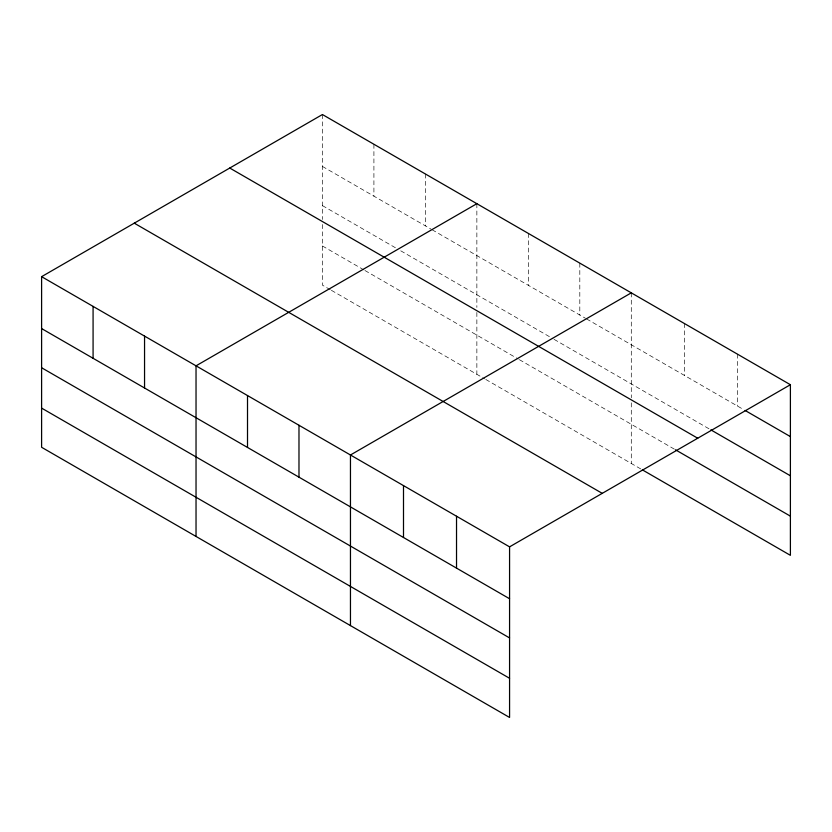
<?xml version="1.0" encoding="UTF-8"?>
<svg xmlns="http://www.w3.org/2000/svg" width="832" height="832" viewBox="0 0 832 832"><rect width="100%" height="100%" fill="white"/><g stroke="black" fill="none" stroke-linecap="round" stroke-linejoin="round"><path stroke-width="0.62" stroke-dasharray="4.16 3.12" d="M322.431 166.431L430.976 229.102M432.099 229.746L585.406 318.261M586.529 318.906L743.995 409.822M322.431 205.608L396.292 248.248M400.764 250.827L552.958 338.697M554.07 339.342L709.738 429.218M322.431 245.97L363.834 269.87M364.957 270.525L518.263 359.029M519.386 359.684L675.49 449.8M330.262 289.671L322.431 285.147L322.431 224.526M331.386 290.316L484.692 378.83M485.815 379.475L641.233 469.206M737.36 354.099L737.36 405.995M684.33 323.482L684.33 375.367M631.29 292.854L631.29 397.8M631.29 402.844L631.29 463.466M579.81 263.141L579.81 315.026M528.341 233.418L528.341 285.314M476.861 203.694L476.861 307.382M476.861 312.426L476.861 374.306M425.381 173.982L425.381 225.867M373.911 144.258L373.911 196.154M322.431 114.535L322.431 219.482"/><path stroke-width="1.25" d="M509.569 637.926L509.569 546.853L41.6 276.671L41.6 447.283L509.569 717.465L509.569 637.926L41.6 367.744M41.6 276.671L322.431 114.535L790.4 384.717L790.4 555.329L642.335 469.841M476.861 203.694L196.03 365.83L196.03 536.442M631.29 292.854L350.459 454.99L350.459 625.602M509.569 546.853L790.4 384.717M745.098 410.457L790.4 436.613M710.85 429.853L790.4 475.79M229.757 168.043L697.726 438.225M675.49 449.8L790.4 516.152M134.274 223.174L602.243 493.355M41.6 328.567L509.569 598.749M41.6 408.106L509.569 678.288M456.529 516.235L456.529 568.131M403.499 485.618L403.499 537.503M298.979 425.277L298.979 477.162M247.51 395.554L247.51 447.45M144.55 336.118L144.55 388.003M93.08 306.394L93.08 358.29"/></g></svg>
